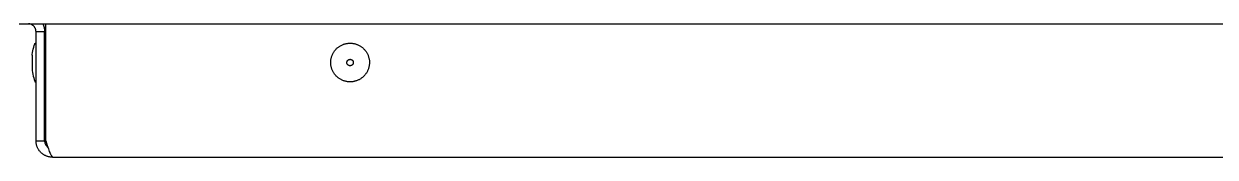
# Model space of a CAD drawing. Header units: millimetres. Extents: x -1893 to 2799, y -925 to 2353.
# Drawn here: x 868.8 to 1145.7, y 1510.9 to 1541.9 of the extents above; entities that cross this region are included whole.
import ezdxf

# ---------------------------------------------------------------- set-up
doc = ezdxf.new("R2010")
doc.units = ezdxf.units.MM
doc.header["$MEASUREMENT"] = 0
doc.layers.add('Utwórz2D linie widoczne', color=7, linetype='Continuous', true_color=0x000000)

msp = doc.modelspace()

# ---------------------------------------------------------------- linework, layer by layer
at = {"layer": 'Utwórz2D linie widoczne'}
for p, q in [((867.71, 1541.9), (1259.51, 1541.9)), ((869.91, 1541.9), (869.85, 1541.9)), ((869.97, 1541.89), (869.91, 1541.9)), ((870.03, 1541.88), (869.97, 1541.89)), ((870.09, 1541.88), (870.03, 1541.88)), ((870.16, 1541.86), (870.09, 1541.88)), ((870.22, 1541.85), (870.16, 1541.86)), ((870.28, 1541.84), (870.22, 1541.85)), ((870.34, 1541.82), (870.28, 1541.84)), ((870.39, 1541.8), (870.34, 1541.82)), ((870.45, 1541.78), (870.39, 1541.8)), ((870.51, 1541.76), (870.45, 1541.78)), ((870.57, 1541.73), (870.51, 1541.76)), ((870.62, 1541.7), (870.57, 1541.73)), ((870.68, 1541.67), (870.62, 1541.7)), ((870.73, 1541.64), (870.68, 1541.67)), ((870.78, 1541.61), (870.73, 1541.64)), ((870.84, 1541.58), (870.78, 1541.61)), ((870.89, 1541.54), (870.84, 1541.58)), ((870.93, 1541.5), (870.89, 1541.54)), ((870.98, 1541.46), (870.93, 1541.5)), ((871.03, 1541.42), (870.98, 1541.46)), ((871.07, 1541.38), (871.03, 1541.42)), ((871.12, 1541.33), (871.07, 1541.38)), ((871.16, 1541.29), (871.12, 1541.33)), ((871.2, 1541.24), (871.16, 1541.29)), ((871.24, 1541.19), (871.2, 1541.24)), ((871.27, 1541.14), (871.24, 1541.19)), ((871.31, 1541.09), (871.27, 1541.14)), ((871.34, 1541.04), (871.31, 1541.09)), ((871.37, 1540.99), (871.34, 1541.04)), ((871.4, 1540.93), (871.37, 1540.99)), ((871.43, 1540.88), (871.4, 1540.93)), ((871.46, 1540.82), (871.43, 1540.88)), ((871.48, 1540.76), (871.46, 1540.82)), ((871.5, 1540.71), (871.48, 1540.76)), ((871.52, 1540.65), (871.5, 1540.71)), ((871.54, 1540.59), (871.52, 1540.65)), ((871.56, 1540.53), (871.54, 1540.59)), ((871.57, 1540.47), (871.56, 1540.53)), ((871.58, 1540.41), (871.57, 1540.47)), ((871.59, 1540.35), (871.58, 1540.41)), ((871.6, 1540.28), (871.59, 1540.35)), ((871.6, 1540.22), (871.6, 1540.28)), ((871.61, 1540.16), (871.6, 1540.22)), ((871.61, 1540.1), (871.61, 1540.16)), ((871.61, 1540.1), (873.61, 1540.1)), ((871.61, 1514.7), (871.61, 1540.1)), ((873.15, 1541.9), (873.21, 1541.79)), ((873.21, 1541.79), (873.27, 1541.67)), ((873.27, 1541.67), (873.32, 1541.56)), ((873.32, 1541.56), (873.36, 1541.44)), ((873.36, 1541.44), (873.4, 1541.33)), ((873.4, 1541.33), (873.44, 1541.21)), ((873.44, 1541.21), (873.48, 1541.09)), ((873.48, 1541.09), (873.51, 1540.97)), ((873.51, 1540.97), (873.53, 1540.84)), ((873.53, 1540.84), (873.56, 1540.72)), ((873.56, 1540.72), (873.58, 1540.6)), ((873.58, 1540.6), (873.59, 1540.47)), ((873.59, 1540.47), (873.6, 1540.35)), ((873.6, 1540.35), (873.61, 1540.22)), ((873.61, 1540.22), (873.61, 1540.1)), ((873.61, 1514.7), (873.61, 1540.1)), ((873.82, 1540.1), (873.82, 1514.7)), ((873.89, 1540.1), (873.82, 1540.1)), ((873.89, 1540.1), (873.89, 1541.9)), ((871.07, 1536.45), (871.19, 1536.86)), ((871.19, 1536.86), (871.32, 1537.26)), ((871.32, 1537.27), (871.33, 1537.28)), ((871.32, 1537.26), (871.32, 1537.27)), ((871.32, 1537.27), (871.32, 1537.27)), ((871.33, 1537.29), (871.34, 1537.3)), ((871.33, 1537.28), (871.33, 1537.29)), ((871.33, 1537.29), (871.33, 1537.29)), ((871.34, 1537.31), (871.35, 1537.32)), ((871.34, 1537.3), (871.34, 1537.31)), ((871.34, 1537.31), (871.34, 1537.31)), ((871.35, 1537.32), (871.36, 1537.33)), ((871.35, 1537.32), (871.35, 1537.32)), ((871.36, 1537.33), (871.36, 1537.34)), ((871.36, 1537.34), (871.37, 1537.34)), ((871.36, 1537.33), (871.36, 1537.33)), ((871.37, 1537.34), (871.37, 1537.35)), ((871.37, 1537.35), (871.38, 1537.35)), ((871.38, 1537.35), (871.39, 1537.36)), ((871.39, 1537.36), (871.39, 1537.36)), ((871.39, 1537.36), (871.4, 1537.36)), ((871.4, 1537.36), (871.4, 1537.37)), ((871.4, 1537.37), (871.41, 1537.37)), ((871.41, 1537.37), (871.41, 1537.38)), ((871.41, 1537.38), (871.42, 1537.38)), ((871.42, 1537.38), (871.43, 1537.38)), ((871.43, 1537.38), (871.44, 1537.39)), ((871.43, 1537.38), (871.43, 1537.38)), ((871.44, 1537.39), (871.45, 1537.39)), ((871.45, 1537.39), (871.45, 1537.39)), ((871.45, 1537.39), (871.46, 1537.39)), ((871.46, 1537.39), (871.47, 1537.39)), ((871.47, 1537.39), (871.47, 1537.4)), ((871.47, 1537.4), (871.48, 1537.4)), ((871.48, 1537.4), (871.49, 1537.4)), ((871.49, 1537.4), (871.49, 1537.4)), ((871.49, 1537.4), (871.5, 1537.4)), ((871.5, 1537.4), (871.51, 1537.4)), ((871.51, 1537.4), (871.61, 1537.4)), ((942.13, 1536.66), (942.26, 1536.74)), ((942.26, 1536.74), (942.4, 1536.82)), ((942.4, 1536.82), (942.53, 1536.89)), ((942.53, 1536.89), (942.67, 1536.96)), ((942.67, 1536.96), (942.81, 1537.02)), ((942.81, 1537.02), (942.96, 1537.08)), ((942.96, 1537.08), (943.1, 1537.14)), ((943.1, 1537.14), (943.25, 1537.19)), ((943.25, 1537.19), (943.4, 1537.23)), ((943.4, 1537.23), (943.55, 1537.27)), ((943.55, 1537.27), (943.7, 1537.31)), ((943.7, 1537.31), (943.85, 1537.33)), ((943.85, 1537.33), (944.01, 1537.36)), ((944.01, 1537.36), (944.16, 1537.38)), ((944.16, 1537.38), (944.32, 1537.39)), ((944.32, 1537.39), (944.47, 1537.4)), ((944.47, 1537.4), (944.63, 1537.4)), ((944.63, 1537.4), (944.78, 1537.4)), ((944.78, 1537.4), (944.94, 1537.39)), ((944.94, 1537.39), (945.09, 1537.37)), ((945.09, 1537.37), (945.25, 1537.35)), ((945.25, 1537.35), (945.4, 1537.33)), ((945.4, 1537.33), (945.55, 1537.3)), ((945.55, 1537.3), (945.7, 1537.26)), ((945.7, 1537.26), (945.85, 1537.22)), ((945.85, 1537.22), (946, 1537.18)), ((946, 1537.18), (946.15, 1537.13)), ((946.15, 1537.13), (946.29, 1537.07)), ((946.29, 1537.07), (946.44, 1537.01)), ((946.44, 1537.01), (946.58, 1536.95)), ((946.58, 1536.95), (946.72, 1536.87)), ((946.72, 1536.87), (946.85, 1536.8)), ((946.85, 1536.8), (946.99, 1536.72)), ((870.73, 1534.75), (870.74, 1534.79)), ((870.73, 1534.72), (870.73, 1534.75)), ((870.73, 1534.68), (870.73, 1534.72)), ((870.73, 1534.65), (870.73, 1534.68)), ((870.73, 1534.65), (870.73, 1532.9)), ((870.74, 1534.79), (870.8, 1535.21)), ((870.8, 1535.21), (870.88, 1535.62)), ((870.88, 1535.62), (870.97, 1536.04)), ((870.97, 1536.04), (871.07, 1536.45)), ((873.82, 1535), (873.61, 1535)), ((940.23, 1533.92), (940.26, 1534.07)), ((940.26, 1534.07), (940.31, 1534.22)), ((940.31, 1534.22), (940.36, 1534.36)), ((940.36, 1534.36), (940.41, 1534.51)), ((940.41, 1534.51), (940.47, 1534.65)), ((940.47, 1534.65), (940.53, 1534.8)), ((940.53, 1534.8), (940.6, 1534.94)), ((940.6, 1534.94), (940.67, 1535.07)), ((940.67, 1535.07), (940.75, 1535.21)), ((940.75, 1535.21), (940.83, 1535.34)), ((940.83, 1535.34), (940.92, 1535.47)), ((940.92, 1535.47), (941.01, 1535.6)), ((941.01, 1535.6), (941.1, 1535.72)), ((941.1, 1535.72), (941.2, 1535.84)), ((941.2, 1535.84), (941.31, 1535.95)), ((941.31, 1535.95), (941.41, 1536.07)), ((941.41, 1536.07), (941.52, 1536.17)), ((941.52, 1536.17), (941.64, 1536.28)), ((941.64, 1536.28), (941.76, 1536.38)), ((941.76, 1536.38), (941.88, 1536.48)), ((941.88, 1536.48), (942, 1536.57)), ((942, 1536.57), (942.13, 1536.66)), ((946.99, 1536.72), (947.12, 1536.64)), ((947.12, 1536.64), (947.24, 1536.55)), ((947.24, 1536.55), (947.37, 1536.45)), ((947.37, 1536.45), (947.49, 1536.36)), ((947.49, 1536.36), (947.61, 1536.26)), ((947.61, 1536.26), (947.72, 1536.15)), ((947.72, 1536.15), (947.83, 1536.04)), ((947.83, 1536.04), (947.94, 1535.93)), ((947.94, 1535.93), (948.04, 1535.81)), ((948.04, 1535.81), (948.14, 1535.69)), ((948.14, 1535.69), (948.23, 1535.57)), ((948.23, 1535.57), (948.32, 1535.44)), ((948.32, 1535.44), (948.41, 1535.31)), ((948.41, 1535.31), (948.49, 1535.18)), ((948.49, 1535.18), (948.57, 1535.04)), ((948.57, 1535.04), (948.64, 1534.9)), ((948.64, 1534.9), (948.7, 1534.76)), ((948.7, 1534.76), (948.77, 1534.62)), ((948.77, 1534.62), (948.82, 1534.48)), ((948.82, 1534.48), (948.88, 1534.33)), ((948.88, 1534.33), (948.92, 1534.18)), ((948.92, 1534.18), (948.96, 1534.03)), ((948.96, 1534.03), (949, 1533.88)), ((870.73, 1532.9), (870.73, 1531.15)), ((940.11, 1532.99), (940.12, 1533.15)), ((940.11, 1532.84), (940.11, 1532.99)), ((940.12, 1532.68), (940.11, 1532.84)), ((940.12, 1533.15), (940.13, 1533.3)), ((940.13, 1532.53), (940.12, 1532.68)), ((940.13, 1533.3), (940.14, 1533.46)), ((940.14, 1532.37), (940.13, 1532.53)), ((940.14, 1533.46), (940.17, 1533.61)), ((940.16, 1532.22), (940.14, 1532.37)), ((940.19, 1532.07), (940.16, 1532.22)), ((940.17, 1533.61), (940.19, 1533.77)), ((940.19, 1533.77), (940.23, 1533.92)), ((940.22, 1531.91), (940.19, 1532.07)), ((940.26, 1531.76), (940.22, 1531.91)), ((940.3, 1531.61), (940.26, 1531.76)), ((940.34, 1531.47), (940.3, 1531.61)), ((940.4, 1531.32), (940.34, 1531.47)), ((940.45, 1531.17), (940.4, 1531.32)), ((943.86, 1532.97), (943.87, 1532.99)), ((943.86, 1532.94), (943.86, 1532.97)), ((943.86, 1532.91), (943.86, 1532.94)), ((943.86, 1532.89), (943.86, 1532.91)), ((943.86, 1532.86), (943.86, 1532.89)), ((943.86, 1532.84), (943.86, 1532.86)), ((943.87, 1532.81), (943.86, 1532.84)), ((943.87, 1533.04), (943.88, 1533.07)), ((943.87, 1533.02), (943.87, 1533.04)), ((943.87, 1532.99), (943.87, 1533.02)), ((943.87, 1532.79), (943.87, 1532.81)), ((943.87, 1532.76), (943.87, 1532.79)), ((943.88, 1532.73), (943.87, 1532.76)), ((943.88, 1533.07), (943.89, 1533.09)), ((943.88, 1532.71), (943.88, 1532.73)), ((943.89, 1532.68), (943.88, 1532.71)), ((943.89, 1533.12), (943.9, 1533.14)), ((943.89, 1533.09), (943.89, 1533.12)), ((943.9, 1532.66), (943.89, 1532.68)), ((943.9, 1533.14), (943.91, 1533.17)), ((943.91, 1532.64), (943.9, 1532.66)), ((943.91, 1533.17), (943.92, 1533.19)), ((943.92, 1532.61), (943.91, 1532.64)), ((943.92, 1533.19), (943.93, 1533.21)), ((943.93, 1532.59), (943.92, 1532.61)), ((943.93, 1533.21), (943.94, 1533.24)), ((943.94, 1532.56), (943.93, 1532.59)), ((943.94, 1533.24), (943.95, 1533.26)), ((943.95, 1532.54), (943.94, 1532.56)), ((943.95, 1533.26), (943.97, 1533.28)), ((943.96, 1532.52), (943.95, 1532.54)), ((943.98, 1532.5), (943.96, 1532.52)), ((943.97, 1533.28), (943.98, 1533.31)), ((943.98, 1533.31), (943.99, 1533.33)), ((943.99, 1532.47), (943.98, 1532.5)), ((943.99, 1533.33), (944.01, 1533.35)), ((944.01, 1532.45), (943.99, 1532.47)), ((944.01, 1533.35), (944.03, 1533.37)), ((944.02, 1532.43), (944.01, 1532.45)), ((944.04, 1532.41), (944.02, 1532.43)), ((944.03, 1533.37), (944.04, 1533.39)), ((944.04, 1533.39), (944.06, 1533.41)), ((944.06, 1532.39), (944.04, 1532.41)), ((944.06, 1533.41), (944.08, 1533.43)), ((944.07, 1532.37), (944.06, 1532.39)), ((944.09, 1532.36), (944.07, 1532.37)), ((944.08, 1533.43), (944.1, 1533.44)), ((944.11, 1532.34), (944.09, 1532.36)), ((944.1, 1533.44), (944.11, 1533.46)), ((944.11, 1533.46), (944.13, 1533.48)), ((944.13, 1532.32), (944.11, 1532.34)), ((944.13, 1533.48), (944.15, 1533.49)), ((944.15, 1532.31), (944.13, 1532.32)), ((944.15, 1533.49), (944.18, 1533.51)), ((944.17, 1532.29), (944.15, 1532.31)), ((944.19, 1532.28), (944.17, 1532.29)), ((944.18, 1533.51), (944.2, 1533.52)), ((944.21, 1532.26), (944.19, 1532.28)), ((944.2, 1533.52), (944.22, 1533.54)), ((944.24, 1532.25), (944.21, 1532.26)), ((944.22, 1533.54), (944.24, 1533.55)), ((944.24, 1533.55), (944.26, 1533.56)), ((944.26, 1532.24), (944.24, 1532.25)), ((944.26, 1533.56), (944.29, 1533.58)), ((944.28, 1532.22), (944.26, 1532.24)), ((944.31, 1532.21), (944.28, 1532.22)), ((944.29, 1533.58), (944.31, 1533.59)), ((944.31, 1533.59), (944.33, 1533.6)), ((944.33, 1532.2), (944.31, 1532.21)), ((944.33, 1533.6), (944.36, 1533.61)), ((944.35, 1532.19), (944.33, 1532.2)), ((944.38, 1532.19), (944.35, 1532.19)), ((944.36, 1533.61), (944.38, 1533.61)), ((944.38, 1533.61), (944.41, 1533.62)), ((944.4, 1532.18), (944.38, 1532.19)), ((944.43, 1532.17), (944.4, 1532.18)), ((944.41, 1533.62), (944.43, 1533.63)), ((944.43, 1533.63), (944.46, 1533.63)), ((944.45, 1532.17), (944.43, 1532.17)), ((944.48, 1532.16), (944.45, 1532.17)), ((944.46, 1533.63), (944.48, 1533.64)), ((944.48, 1533.64), (944.51, 1533.64)), ((944.5, 1532.16), (944.48, 1532.16)), ((944.53, 1532.15), (944.5, 1532.16)), ((944.51, 1533.64), (944.54, 1533.64)), ((944.56, 1532.15), (944.53, 1532.15)), ((944.54, 1533.64), (944.56, 1533.65)), ((944.56, 1533.65), (944.59, 1533.65)), ((944.58, 1532.15), (944.56, 1532.15)), ((944.61, 1532.15), (944.58, 1532.15)), ((944.59, 1533.65), (944.61, 1533.65)), ((944.61, 1533.65), (944.64, 1533.65)), ((944.63, 1532.15), (944.61, 1532.15)), ((944.66, 1532.15), (944.63, 1532.15)), ((944.64, 1533.65), (944.66, 1533.65)), ((944.66, 1533.65), (944.69, 1533.64)), ((944.68, 1532.15), (944.66, 1532.15)), ((944.71, 1532.16), (944.68, 1532.15)), ((944.69, 1533.64), (944.72, 1533.64)), ((944.74, 1532.16), (944.71, 1532.16)), ((944.72, 1533.64), (944.74, 1533.64)), ((944.74, 1533.64), (944.77, 1533.63)), ((944.76, 1532.16), (944.74, 1532.16)), ((944.79, 1532.17), (944.76, 1532.16)), ((944.77, 1533.63), (944.79, 1533.63)), ((944.79, 1533.63), (944.82, 1533.62)), ((944.81, 1532.18), (944.79, 1532.17)), ((944.84, 1532.18), (944.81, 1532.18)), ((944.82, 1533.62), (944.84, 1533.61)), ((944.84, 1533.61), (944.87, 1533.6)), ((944.86, 1532.19), (944.84, 1532.18)), ((944.89, 1532.2), (944.86, 1532.19)), ((944.87, 1533.6), (944.89, 1533.59)), ((944.89, 1533.59), (944.91, 1533.58)), ((944.91, 1532.21), (944.89, 1532.2)), ((944.91, 1533.58), (944.94, 1533.57)), ((944.93, 1532.22), (944.91, 1532.21)), ((944.96, 1532.23), (944.93, 1532.22)), ((944.94, 1533.57), (944.96, 1533.56)), ((944.96, 1533.56), (944.98, 1533.55)), ((944.98, 1532.25), (944.96, 1532.23)), ((944.98, 1533.55), (945.01, 1533.54)), ((945, 1532.26), (944.98, 1532.25)), ((945.02, 1532.27), (945, 1532.26)), ((945.01, 1533.54), (945.03, 1533.52)), ((945.04, 1532.29), (945.02, 1532.27)), ((945.03, 1533.52), (945.05, 1533.51)), ((945.06, 1532.3), (945.04, 1532.29)), ((945.05, 1533.51), (945.07, 1533.49)), ((945.09, 1532.32), (945.06, 1532.3)), ((945.07, 1533.49), (945.09, 1533.47)), ((945.09, 1533.47), (945.11, 1533.46)), ((945.11, 1532.34), (945.09, 1532.32)), ((945.11, 1533.46), (945.13, 1533.44)), ((945.12, 1532.35), (945.11, 1532.34)), ((945.14, 1532.37), (945.12, 1532.35)), ((945.13, 1533.44), (945.15, 1533.42)), ((945.16, 1532.39), (945.14, 1532.37)), ((945.15, 1533.42), (945.16, 1533.4)), ((945.16, 1533.4), (945.18, 1533.38)), ((945.18, 1532.41), (945.16, 1532.39)), ((945.18, 1533.38), (945.2, 1533.36)), ((945.19, 1532.43), (945.18, 1532.41)), ((945.21, 1532.45), (945.19, 1532.43)), ((945.2, 1533.36), (945.21, 1533.34)), ((945.21, 1533.34), (945.23, 1533.32)), ((945.23, 1532.47), (945.21, 1532.45)), ((945.23, 1533.32), (945.24, 1533.3)), ((945.24, 1532.49), (945.23, 1532.47)), ((945.24, 1533.3), (945.26, 1533.28)), ((945.25, 1532.51), (945.24, 1532.49)), ((945.27, 1532.54), (945.25, 1532.51)), ((945.26, 1533.28), (945.27, 1533.26)), ((945.27, 1533.26), (945.28, 1533.23)), ((945.28, 1532.56), (945.27, 1532.54)), ((945.28, 1533.23), (945.29, 1533.21)), ((945.29, 1532.58), (945.28, 1532.56)), ((945.29, 1533.21), (945.3, 1533.19)), ((945.3, 1532.61), (945.29, 1532.58)), ((945.3, 1533.19), (945.31, 1533.16)), ((945.31, 1532.63), (945.3, 1532.61)), ((945.31, 1533.16), (945.32, 1533.14)), ((945.32, 1532.65), (945.31, 1532.63)), ((945.32, 1533.14), (945.33, 1533.11)), ((945.33, 1532.68), (945.32, 1532.65)), ((945.33, 1533.11), (945.34, 1533.09)), ((945.34, 1532.73), (945.33, 1532.7)), ((945.33, 1532.7), (945.33, 1532.68)), ((945.34, 1533.09), (945.34, 1533.06)), ((945.34, 1533.06), (945.35, 1533.04)), ((945.35, 1532.75), (945.34, 1532.73)), ((945.35, 1533.04), (945.35, 1533.01)), ((945.35, 1533.01), (945.35, 1532.99)), ((945.35, 1532.99), (945.36, 1532.96)), ((945.36, 1532.83), (945.35, 1532.81)), ((945.35, 1532.81), (945.35, 1532.78)), ((945.35, 1532.78), (945.35, 1532.75)), ((945.36, 1532.96), (945.36, 1532.93)), ((945.36, 1532.93), (945.36, 1532.91)), ((945.36, 1532.91), (945.36, 1532.88)), ((945.36, 1532.88), (945.36, 1532.86)), ((945.36, 1532.86), (945.36, 1532.83)), ((948.81, 1531.29), (948.75, 1531.14)), ((948.86, 1531.43), (948.81, 1531.29)), ((948.91, 1531.58), (948.86, 1531.43)), ((948.96, 1531.73), (948.91, 1531.58)), ((948.99, 1531.88), (948.96, 1531.73)), ((949.03, 1532.03), (948.99, 1531.88)), ((949, 1533.88), (949.03, 1533.73)), ((949.03, 1533.73), (949.06, 1533.58)), ((949.05, 1532.18), (949.03, 1532.03)), ((949.07, 1532.34), (949.05, 1532.18)), ((949.06, 1533.58), (949.08, 1533.42)), ((949.09, 1532.49), (949.07, 1532.34)), ((949.08, 1533.42), (949.09, 1533.27)), ((949.09, 1533.27), (949.1, 1533.11)), ((949.1, 1532.65), (949.09, 1532.49)), ((949.1, 1533.11), (949.11, 1532.96)), ((949.11, 1532.8), (949.1, 1532.65)), ((949.11, 1532.96), (949.11, 1532.8)), ((870.73, 1531.15), (870.73, 1531.11)), ((870.73, 1531.11), (870.73, 1531.08)), ((870.73, 1531.08), (870.73, 1531.05)), ((870.73, 1531.05), (870.74, 1531.01)), ((870.74, 1531.01), (870.8, 1530.59)), ((870.8, 1530.59), (870.88, 1530.17)), ((870.88, 1530.17), (870.97, 1529.76)), ((870.97, 1529.76), (871.07, 1529.35)), ((871.07, 1529.35), (871.19, 1528.94)), ((871.19, 1528.94), (871.32, 1528.54)), ((871.32, 1528.54), (871.32, 1528.53)), ((871.32, 1528.53), (871.32, 1528.52)), ((871.32, 1528.52), (871.33, 1528.52)), ((871.33, 1528.52), (871.33, 1528.51)), ((871.33, 1528.51), (871.33, 1528.5)), ((871.33, 1528.5), (871.34, 1528.5)), ((871.34, 1528.5), (871.34, 1528.49)), ((871.34, 1528.49), (871.34, 1528.49)), ((871.34, 1528.49), (871.35, 1528.48)), ((871.35, 1528.48), (871.35, 1528.47)), ((871.35, 1528.47), (871.36, 1528.47)), ((871.36, 1528.47), (871.36, 1528.46)), ((871.36, 1528.46), (871.36, 1528.46)), ((871.36, 1528.46), (871.37, 1528.45)), ((871.37, 1528.45), (871.37, 1528.45)), ((871.37, 1528.45), (871.38, 1528.44)), ((871.38, 1528.44), (871.39, 1528.44)), ((871.39, 1528.44), (871.39, 1528.44)), ((871.39, 1528.44), (871.4, 1528.43)), ((871.4, 1528.43), (871.4, 1528.43)), ((871.4, 1528.43), (871.41, 1528.43)), ((871.41, 1528.43), (871.41, 1528.42)), ((873.82, 1530.8), (873.61, 1530.8)), ((940.52, 1531.03), (940.45, 1531.17)), ((940.58, 1530.89), (940.52, 1531.03)), ((940.65, 1530.75), (940.58, 1530.89)), ((940.73, 1530.62), (940.65, 1530.75)), ((940.81, 1530.49), (940.73, 1530.62)), ((940.9, 1530.36), (940.81, 1530.49)), ((940.99, 1530.23), (940.9, 1530.36)), ((941.08, 1530.11), (940.99, 1530.23)), ((941.18, 1529.99), (941.08, 1530.11)), ((941.28, 1529.87), (941.18, 1529.99)), ((941.39, 1529.76), (941.28, 1529.87)), ((941.5, 1529.65), (941.39, 1529.76)), ((941.61, 1529.54), (941.5, 1529.65)), ((941.73, 1529.44), (941.61, 1529.54)), ((941.85, 1529.34), (941.73, 1529.44)), ((941.98, 1529.25), (941.85, 1529.34)), ((942.1, 1529.16), (941.98, 1529.25)), ((942.23, 1529.08), (942.1, 1529.16)), ((942.37, 1529), (942.23, 1529.08)), ((942.5, 1528.92), (942.37, 1529)), ((942.64, 1528.85), (942.5, 1528.92)), ((942.78, 1528.79), (942.64, 1528.85)), ((942.93, 1528.73), (942.78, 1528.79)), ((943.07, 1528.67), (942.93, 1528.73)), ((943.22, 1528.62), (943.07, 1528.67)), ((943.37, 1528.57), (943.22, 1528.62)), ((943.52, 1528.53), (943.37, 1528.57)), ((943.67, 1528.5), (943.52, 1528.53)), ((943.82, 1528.47), (943.67, 1528.5)), ((943.97, 1528.44), (943.82, 1528.47)), ((944.13, 1528.42), (943.97, 1528.44)), ((944.28, 1528.41), (944.13, 1528.42)), ((945.21, 1528.44), (945.06, 1528.42)), ((945.37, 1528.46), (945.21, 1528.44)), ((945.52, 1528.49), (945.37, 1528.46)), ((945.67, 1528.53), (945.52, 1528.49)), ((945.82, 1528.56), (945.67, 1528.53)), ((945.97, 1528.61), (945.82, 1528.56)), ((946.12, 1528.66), (945.97, 1528.61)), ((946.26, 1528.71), (946.12, 1528.66)), ((946.41, 1528.77), (946.26, 1528.71)), ((946.55, 1528.84), (946.41, 1528.77)), ((946.69, 1528.91), (946.55, 1528.84)), ((946.82, 1528.98), (946.69, 1528.91)), ((946.96, 1529.06), (946.82, 1528.98)), ((947.09, 1529.14), (946.96, 1529.06)), ((947.22, 1529.23), (947.09, 1529.14)), ((947.34, 1529.32), (947.22, 1529.23)), ((947.46, 1529.42), (947.34, 1529.32)), ((947.58, 1529.52), (947.46, 1529.42)), ((947.7, 1529.62), (947.58, 1529.52)), ((947.81, 1529.73), (947.7, 1529.62)), ((947.91, 1529.84), (947.81, 1529.73)), ((948.02, 1529.96), (947.91, 1529.84)), ((948.12, 1530.08), (948.02, 1529.96)), ((948.21, 1530.2), (948.12, 1530.08)), ((948.3, 1530.33), (948.21, 1530.2)), ((948.39, 1530.46), (948.3, 1530.33)), ((948.47, 1530.59), (948.39, 1530.46)), ((948.55, 1530.72), (948.47, 1530.59)), ((948.62, 1530.86), (948.55, 1530.72)), ((948.69, 1531), (948.62, 1530.86)), ((948.75, 1531.14), (948.69, 1531)), ((871.41, 1528.42), (871.42, 1528.42)), ((871.42, 1528.42), (871.43, 1528.42)), ((871.43, 1528.42), (871.43, 1528.41)), ((871.43, 1528.41), (871.44, 1528.41)), ((871.44, 1528.41), (871.45, 1528.41)), ((871.45, 1528.41), (871.45, 1528.41)), ((871.45, 1528.41), (871.46, 1528.4)), ((871.46, 1528.4), (871.47, 1528.4)), ((871.47, 1528.4), (871.47, 1528.4)), ((871.47, 1528.4), (871.48, 1528.4)), ((871.48, 1528.4), (871.49, 1528.4)), ((871.49, 1528.4), (871.49, 1528.4)), ((871.49, 1528.4), (871.5, 1528.4)), ((871.5, 1528.4), (871.51, 1528.4)), ((871.51, 1528.4), (871.61, 1528.4)), ((944.44, 1528.4), (944.28, 1528.41)), ((944.59, 1528.4), (944.44, 1528.4)), ((944.75, 1528.4), (944.59, 1528.4)), ((944.9, 1528.41), (944.75, 1528.4)), ((945.06, 1528.42), (944.9, 1528.41)), ((871.61, 1514.7), (873.61, 1514.7)), ((871.61, 1514.57), (871.61, 1514.7)), ((873.61, 1514.7), (873.61, 1514.64)), ((873.61, 1514.64), (873.61, 1514.57)), ((873.82, 1514.7), (873.89, 1514.7)), ((873.89, 1514.7), (874.23, 1513.6)), ((871.62, 1514.44), (871.61, 1514.57)), ((871.63, 1514.31), (871.62, 1514.44)), ((871.64, 1514.18), (871.63, 1514.31)), ((871.66, 1514.05), (871.64, 1514.18)), ((871.69, 1513.93), (871.66, 1514.05)), ((871.72, 1513.8), (871.69, 1513.93)), ((871.75, 1513.67), (871.72, 1513.8)), ((871.79, 1513.55), (871.75, 1513.67)), ((871.83, 1513.43), (871.79, 1513.55)), ((871.87, 1513.3), (871.83, 1513.43)), ((871.92, 1513.18), (871.87, 1513.3)), ((871.98, 1513.07), (871.92, 1513.18)), ((872.03, 1512.95), (871.98, 1513.07)), ((872.1, 1512.84), (872.03, 1512.95)), ((872.16, 1512.72), (872.1, 1512.84)), ((872.23, 1512.61), (872.16, 1512.72)), ((872.3, 1512.51), (872.23, 1512.61)), ((872.38, 1512.4), (872.3, 1512.51)), ((872.46, 1512.3), (872.38, 1512.4)), ((872.54, 1512.2), (872.46, 1512.3)), ((872.63, 1512.1), (872.54, 1512.2)), ((872.72, 1512.01), (872.63, 1512.1)), ((872.81, 1511.92), (872.72, 1512.01)), ((872.91, 1511.83), (872.81, 1511.92)), ((873.01, 1511.75), (872.91, 1511.83)), ((873.61, 1514.57), (873.62, 1514.51)), ((873.62, 1514.51), (873.63, 1514.45)), ((873.63, 1514.45), (873.63, 1514.39)), ((873.63, 1514.39), (873.65, 1514.33)), ((873.65, 1514.33), (873.66, 1514.27)), ((873.66, 1514.27), (873.68, 1514.21)), ((873.68, 1514.21), (873.69, 1514.15)), ((873.69, 1514.15), (873.71, 1514.09)), ((873.71, 1514.09), (873.74, 1514.03)), ((873.74, 1514.03), (873.76, 1513.97)), ((873.76, 1513.97), (873.79, 1513.92)), ((873.79, 1513.92), (873.82, 1513.86)), ((873.82, 1513.86), (873.85, 1513.81)), ((873.85, 1513.81), (873.88, 1513.75)), ((873.88, 1513.75), (873.91, 1513.7)), ((873.91, 1513.7), (873.95, 1513.65)), ((873.95, 1513.65), (873.98, 1513.6)), ((873.98, 1513.6), (874.02, 1513.55)), ((874.02, 1513.55), (874.06, 1513.5)), ((874.06, 1513.5), (874.11, 1513.46)), ((874.11, 1513.46), (874.15, 1513.41)), ((874.15, 1513.41), (874.19, 1513.37)), ((874.19, 1513.37), (874.24, 1513.33)), ((874.23, 1513.6), (874.48, 1512.84)), ((874.24, 1513.33), (874.29, 1513.29)), ((874.29, 1513.29), (874.34, 1513.25)), ((874.48, 1512.84), (874.58, 1512.53)), ((874.58, 1512.53), (874.7, 1512.23)), ((874.7, 1512.23), (874.8, 1511.99)), ((874.8, 1511.99), (874.85, 1511.88)), ((874.85, 1511.88), (874.9, 1511.76)), ((873.11, 1511.67), (873.01, 1511.75)), ((873.22, 1511.59), (873.11, 1511.67)), ((873.32, 1511.52), (873.22, 1511.59)), ((873.43, 1511.45), (873.32, 1511.52)), ((873.55, 1511.39), (873.43, 1511.45)), ((873.66, 1511.32), (873.55, 1511.39)), ((873.78, 1511.27), (873.66, 1511.32)), ((873.89, 1511.21), (873.78, 1511.27)), ((874.01, 1511.16), (873.89, 1511.21)), ((874.14, 1511.12), (874.01, 1511.16)), ((874.26, 1511.08), (874.14, 1511.12)), ((874.38, 1511.04), (874.26, 1511.08)), ((874.51, 1511.01), (874.38, 1511.04)), ((874.63, 1510.98), (874.51, 1511.01)), ((874.76, 1510.95), (874.63, 1510.98)), ((874.89, 1510.93), (874.76, 1510.95)), ((875.02, 1510.92), (874.89, 1510.93)), ((874.9, 1511.76), (874.95, 1511.66)), ((874.95, 1511.66), (875, 1511.57)), ((875, 1511.57), (875.05, 1511.48)), ((875.15, 1510.91), (875.02, 1510.92)), ((875.05, 1511.48), (875.11, 1511.38)), ((875.11, 1511.38), (875.13, 1511.34)), ((875.13, 1511.34), (875.15, 1511.31)), ((875.15, 1511.31), (875.18, 1511.27)), ((875.28, 1510.9), (875.15, 1510.91)), ((875.18, 1511.27), (875.21, 1511.23)), ((875.21, 1511.23), (875.23, 1511.2)), ((875.23, 1511.2), (875.26, 1511.17)), ((875.26, 1511.17), (875.28, 1511.14)), ((875.28, 1511.14), (875.31, 1511.11)), ((875.41, 1510.9), (875.28, 1510.9)), ((875.31, 1511.11), (875.33, 1511.08)), ((875.33, 1511.08), (875.36, 1511.06)), ((875.36, 1511.06), (875.37, 1511.05)), ((875.37, 1511.05), (875.38, 1511.03)), ((875.38, 1511.03), (875.4, 1511.02)), ((875.4, 1511.02), (875.41, 1511.01)), ((875.41, 1511.01), (875.41, 1510.9)), ((875.41, 1511.01), (875.42, 1511)), ((875.41, 1510.9), (875.69, 1510.9)), ((875.42, 1511), (875.43, 1511)), ((875.43, 1511), (875.44, 1510.99)), ((875.44, 1510.99), (875.45, 1510.98)), ((875.45, 1510.98), (875.46, 1510.97)), ((875.46, 1510.97), (875.48, 1510.97)), ((875.48, 1510.97), (875.49, 1510.96)), ((875.49, 1510.96), (875.5, 1510.95)), ((875.5, 1510.95), (875.51, 1510.94)), ((875.51, 1510.94), (875.52, 1510.94)), ((875.52, 1510.94), (875.54, 1510.93)), ((875.54, 1510.93), (875.55, 1510.93)), ((875.55, 1510.93), (875.56, 1510.92)), ((875.56, 1510.92), (875.57, 1510.92)), ((875.57, 1510.92), (875.59, 1510.91)), ((875.59, 1510.91), (875.59, 1510.91)), ((875.59, 1510.91), (875.6, 1510.91)), ((875.6, 1510.91), (875.61, 1510.91)), ((875.61, 1510.91), (875.62, 1510.91)), ((875.62, 1510.91), (875.63, 1510.9)), ((875.63, 1510.9), (875.65, 1510.9)), ((875.65, 1510.9), (875.66, 1510.9)), ((875.66, 1510.9), (875.67, 1510.9)), ((875.67, 1510.9), (875.68, 1510.9)), ((875.68, 1510.9), (875.69, 1510.9)), ((875.69, 1510.9), (1251.53, 1510.9))]:
    msp.add_line(p, q, dxfattribs=at)

doc.saveas('drawing.dxf')
